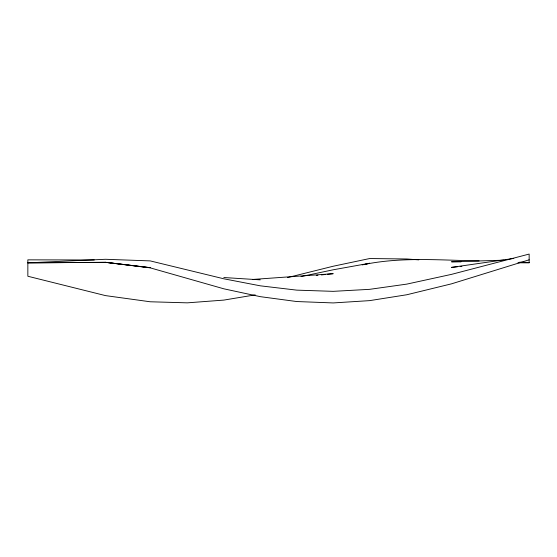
<?xml version="1.0" encoding="UTF-8"?>
<svg xmlns="http://www.w3.org/2000/svg" width="557" height="557" viewBox="0 0 557 557"><rect width="100%" height="100%" fill="white"/><g stroke="black" fill="none" stroke-linecap="round" stroke-linejoin="round"><path stroke-width="0.84" d="M529.15 259.813L451.511 283.84L406.784 294.757L369.646 300.627L333.19 302.931L296.728 301.539L260.272 296.658L223.81 288.805L150.216 267.854L105.489 262.34L27.85 262.848L105.489 259.284L150.216 260.899L223.81 278.792L260.272 285.818L296.728 290.134L333.19 291.346L369.646 289.334L406.784 284.112L451.511 274.364L529.15 254.069L529.15 262.855L517.933 262.779M362.189 264.909C400.58 256.631 440.162 260.237 479.117 260.948M365.503 264.22L369.646 263.231L333.19 269.79L300.968 276.585M287.405 277.609L333.19 266.239L369.646 258.545L406.784 258.977L418.822 259.868M255.183 294.876L223.81 300.098L187.354 302.841L150.216 301.776L105.489 295.607L27.85 276.251L27.85 259.847L94.272 259.987M513.791 258.427L451.511 267.388L457.555 266.768M316.23 275.45L317.929 275.276M321.319 274.921L325.56 274.483M327.251 274.302L333.19 273.689L252.46 279.468M460.138 266.504L461.864 266.323M504.134 260.168L451.511 261.797L461.001 261.881M27.85 262.855L105.489 262.305L150.216 267.68L105.489 262.305M519.66 262.396L529.15 262.479L519.66 262.187M223.81 277.525L260.272 279.851"/></g></svg>
